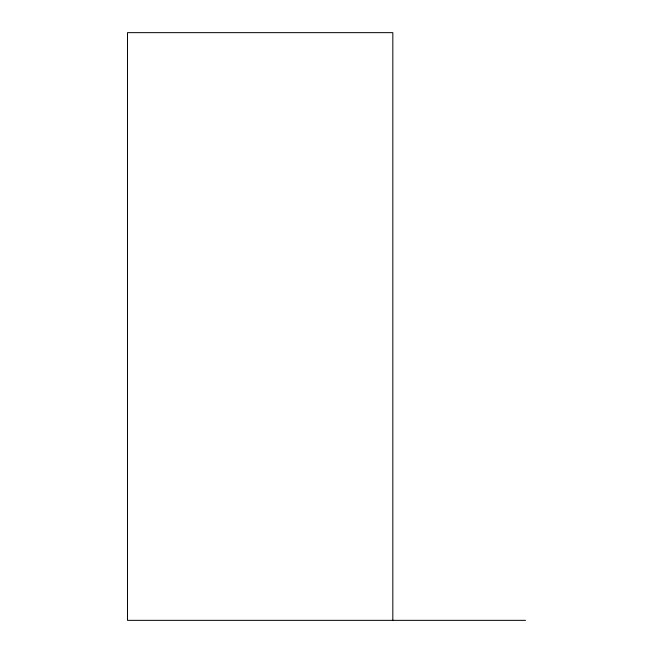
<?xml version="1.0" encoding="UTF-8"?>
<svg xmlns="http://www.w3.org/2000/svg" width="653" height="653" viewBox="0 0 653 653"><rect width="100%" height="100%" fill="white"/><g stroke="black" fill="none" stroke-linecap="round" stroke-linejoin="round"><path stroke-width="0.98" d="M525.494 620.35L127.506 620.35L127.506 32.65L392.828 32.65L392.828 620.35"/></g></svg>
